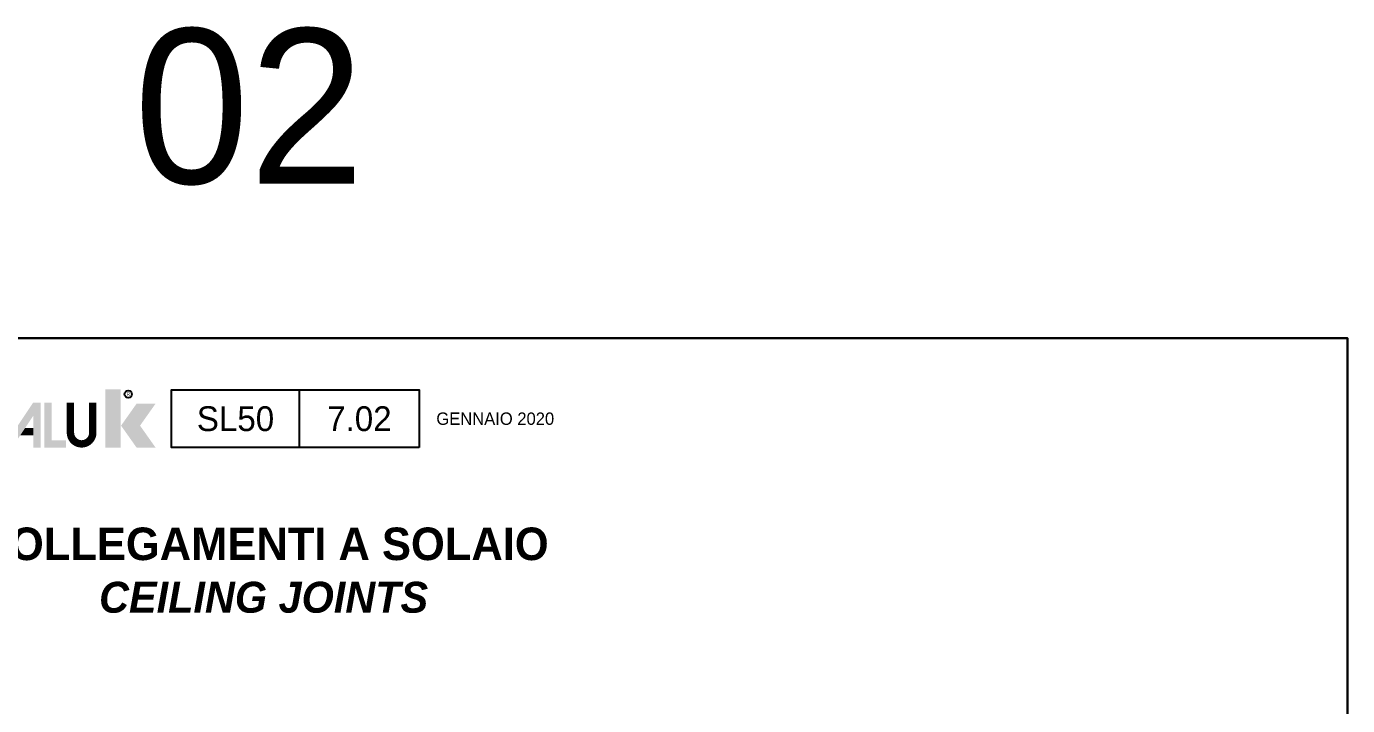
# Model space of a CAD drawing. Header units: millimetres. Extents: x -153 to 2280, y 0 to 724.
# Drawn here: x 312 to 440, y 658.4 to 724.2 of the extents above; entities that cross this region are included whole.
import ezdxf
from ezdxf.enums import TextEntityAlignment as Align

# ---------------------------------------------------------------- set-up
doc = ezdxf.new("R2010")
doc.units = ezdxf.units.MM
doc.header["$LTSCALE"] = 0.025
doc.header["$MEASUREMENT"] = 0
doc.layers.add('MARCHIO', color=7, linetype='Continuous')
doc.layers.add('TESTO', color=2, linetype='Continuous')
doc.styles.add('Aluk Text', font='GOTHIC.TTF')
doc.styles.add('CARTIGLIO', font='GOTHIC.TTF')
doc.styles.get("Standard").update_dxf_attribs({"font": 'arial.ttf'})

# ---------------------------------------------------------------- blocks, each defined once
blk = doc.blocks.new('NMC')
at = {"layer": 'MARCHIO'}
blk.add_line((3.475523716942959, -10.59999999961462), (3.475523716942959, -5), dxfattribs=at)
blk.add_lwpolyline([(15.07670719353756, -10.59999999961457), (-8.925659759651637, -10.59999999961462), (-8.925659759651637, -5.000000000000114), (15.07670719353756, -5)], close=True, dxfattribs=at)
at = {"layer": 'MARCHIO', "const_width": 0.7152653002394818}
blk.add_lwpolyline([(-16.54721710297207, -6.248036261356958), (-16.54721710297207, -9.161186732786803, -1), (-18.70957833638829, -9.161186732786803), (-18.70957833638829, -6.248036261356958)], format="xyb", dxfattribs=at)
at = {"layer": 'MARCHIO'}
blk.add_circle((-13.1070969589008, -5.42619914779516), 0.3538409291044649, dxfattribs=at)
for points in [[(-15.33222340151639, -4.970277350701963), (-13.83064492548921, -4.970277350701963), (-15.33222340151637, -10.59999999961462), (-13.83064492548917, -10.59999999961462)], [(-25.22857409871064, -10.59999999961462), (-24.37041545839907, -10.59999999961462), (-22.32726493987219, -6.248036261357015), (-22.31075283663237, -7.510506066964581)], [(-22.32726493987219, -6.248036261357015), (-22.31075283663237, -7.510506066964581), (-21.59548753639287, -6.248036261357015), (-21.59548753639287, -10.59999999961462)], [(-21.22957221992424, -6.248036261356958), (-20.51430691968476, -6.248036261356958), (-21.22957221992424, -10.59999999961462), (-20.51430691968476, -9.884734699375144)], [(-12.3066819024238, -6.346325408330472), (-10.4673652837255, -6.346325408330472), (-13.80797881699472, -8.473162703972548), (-11.96866219829644, -8.473162703972548)], [(-22.31075283663235, -10.59999999961462), (-21.59548753639287, -10.59999999961462), (-22.31075283663237, -7.510506066964581)], [(-23.10725874911836, -8.705264935693606), (-23.58410228261134, -9.420530235933029), (-22.31075283663233, -8.705264935693606), (-22.31075283663235, -9.420530235933086)], [(-13.80797881699472, -8.473162703972548), (-11.96866219829644, -8.473162703972548), (-12.30668190242383, -10.59999999961462), (-10.46736528372554, -10.59999999961462)], [(-20.51430691968476, -9.884734699375144), (-21.22957221992424, -10.59999999961462), (-19.13825886205626, -9.884734699375201), (-19.13825886205626, -10.59999999961462)]]:
    blk.add_solid(points, dxfattribs=at)
blk.add_text('R', height=0.3555716236999552, dxfattribs=at).set_placement((-13.1070969589008, -5.42619914779516), align=Align.MIDDLE)
at = {"layer": 'MARCHIO', "color": 2, "style": 'CARTIGLIO'}
for tag, p in [('SERIE', (-2.723292806462311, -7.800000000000011)), ('PAG', (9.276707193537689, -7.800000000000011))]:
    blk.add_attdef(tag, text='', height=2.4, dxfattribs=at).set_placement(p, align=Align.MIDDLE)
blk.add_attdef('REVISIONE', text='', height=1.2, dxfattribs=at).set_placement((16.72919102948526, -7.799999999807284), align=Align.MIDDLE_LEFT)

msp = doc.modelspace()

# ---------------------------------------------------------------- linework, layer by layer
at = {"layer": 'MARCHIO'}
for points in [[(230.0000004553749, 397.0000005019568), (230.0000004553749, 694.0000005019567), (440.0000004553749, 694.0000005019567), (440.0000004553749, 397.0000005019568)], [(440.0000010463268, 694.0000001174674), (230.0000010463268, 694.0000001174674), (230.0000010463268, 397.0000001174674), (440.0000010463268, 397.0000001174674)]]:
    msp.add_lwpolyline(points, close=True, dxfattribs=at)

# ---------------------------------------------------------------- block references
msp.add_blockref('NMC', (335.000001650697, 694.0000013942054), dxfattribs=at).add_auto_attribs({'REVISIONE': 'GENNAIO 2020', 'SERIE': 'SL50', 'PAG': '7.02'})

# ---------------------------------------------------------------- texts
at = {"layer": 'TESTO', "style": 'Aluk Text'}
msp.add_text('02', height=15, dxfattribs=at).set_placement((322.4477190762129, 708.9892673690345))
at = {"layer": 'TESTO', "insert": (335.0000004553749, 671.500000734465), "char_height": 3, "width": 169.4146812497933, "attachment_point": 5, "style": 'Aluk Text'}
msp.add_mtext('{\\fCentury Gothic|b1|i0|c0|p34;\\H1.05x;COLLEGAMENTI A SOLAIO\\P\\fCentury Gothic|b1|i1|c0|p34;\\H0.95238x;CEILING JOINTS}', dxfattribs=at)

doc.saveas('drawing.dxf')
